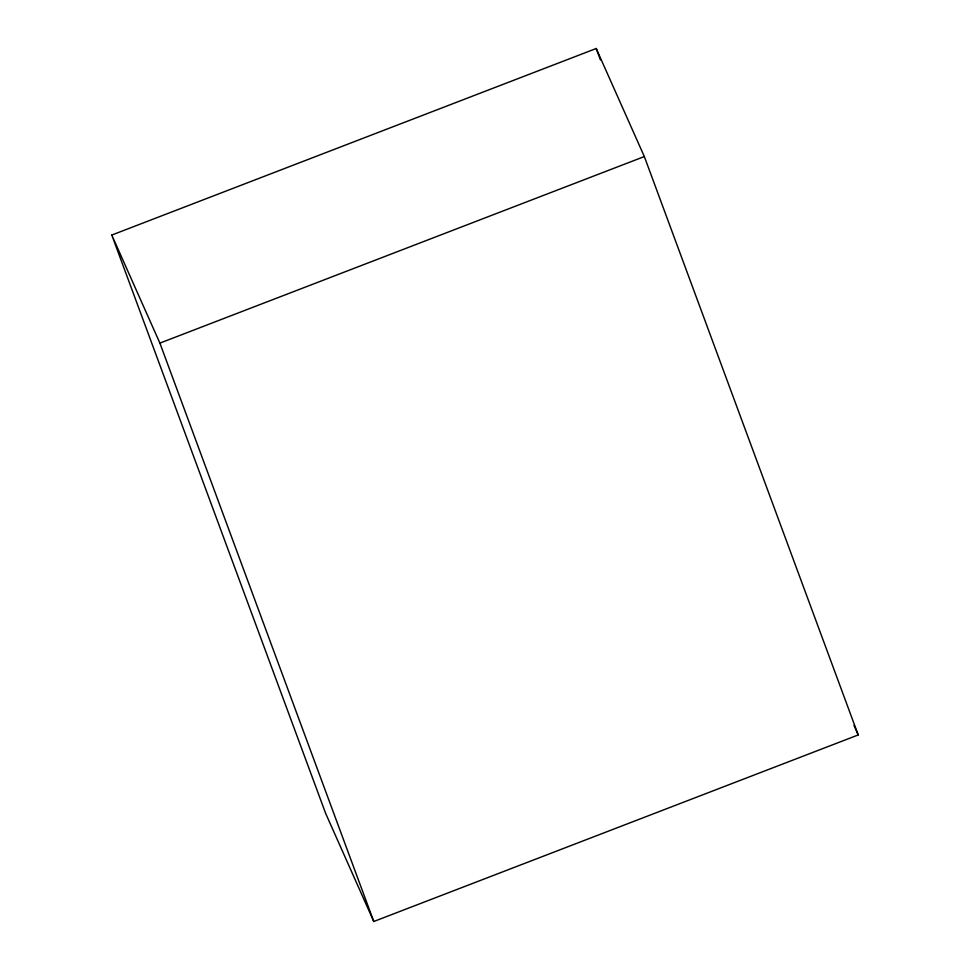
<?xml version="1.0" encoding="UTF-8"?>
<svg xmlns="http://www.w3.org/2000/svg" width="970" height="970" viewBox="0 0 970 970"><rect width="100%" height="100%" fill="white"/><g stroke="black" fill="none" stroke-linecap="round" stroke-linejoin="round"><path stroke-width="1.45" d="M111.78 235.055L596.223 48.5L644.335 156.558L858.22 734.945L373.777 921.5L325.665 813.442L111.78 235.055L159.892 343.113L373.777 921.5M159.892 343.113L644.335 156.558M853.964 725.366L858.22 734.945M596.223 48.5L600.43 59.873"/></g></svg>
